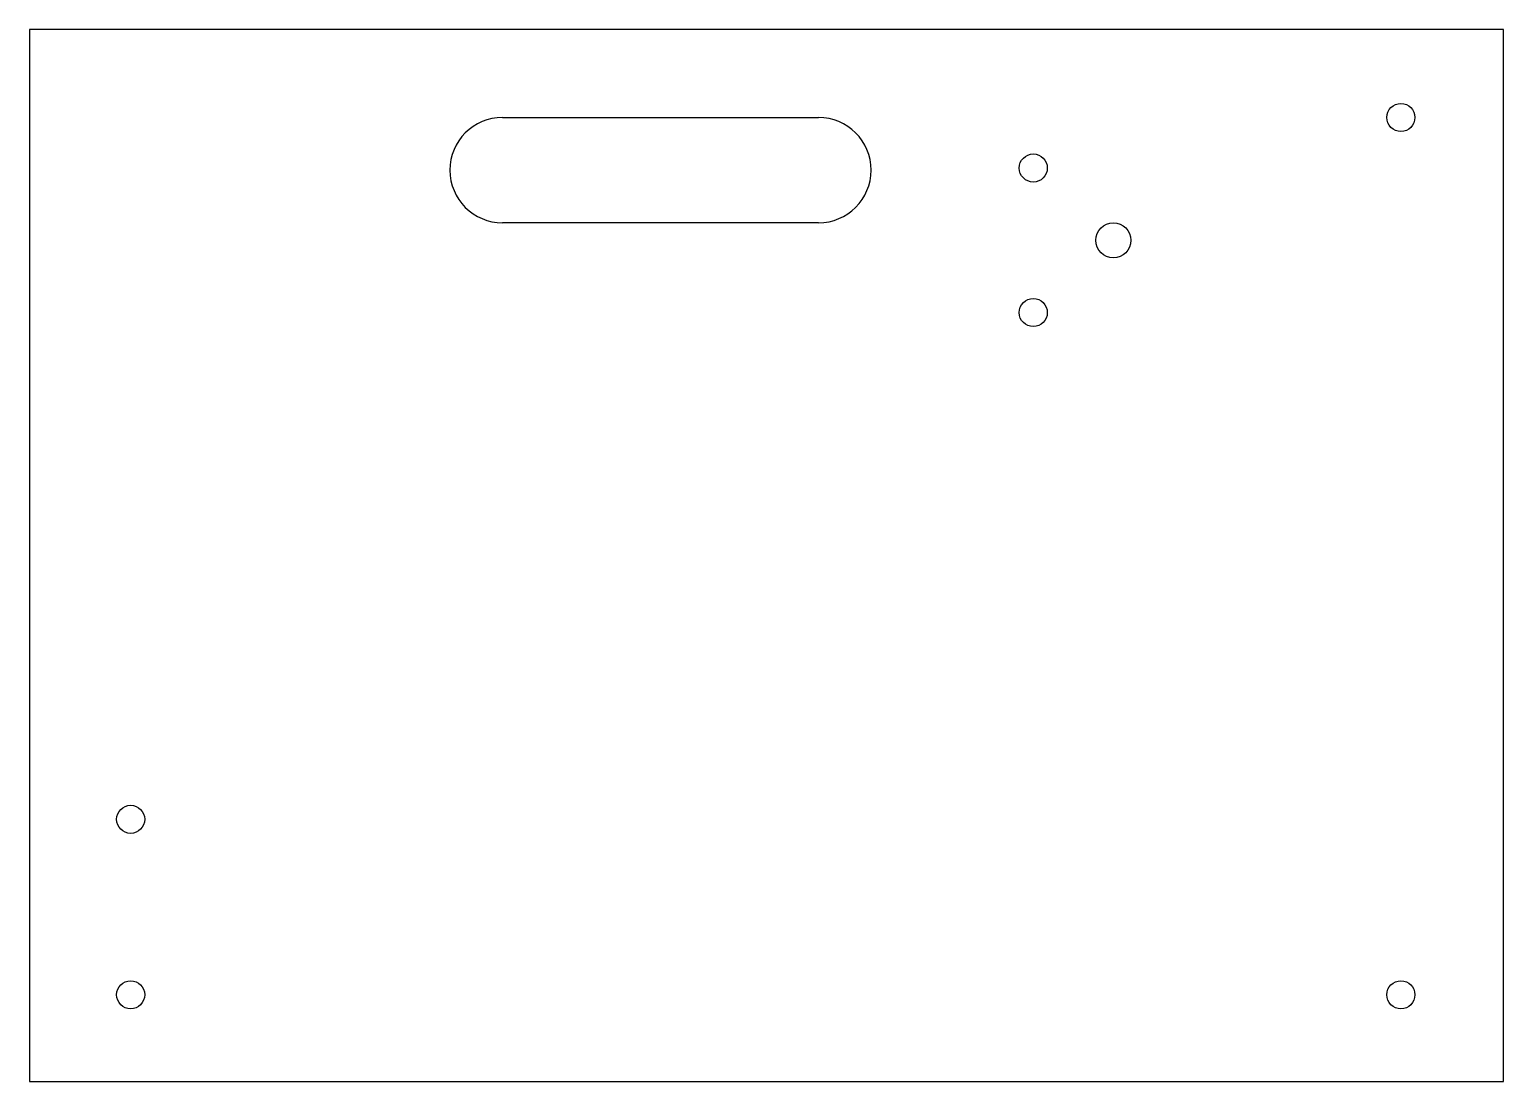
# Model space of a CAD drawing. Extents: x 45 to 466, y -375 to -75.
import ezdxf

# ---------------------------------------------------------------- set-up
doc = ezdxf.new("R2010")
doc.units = 0
doc.layers.add('LAYER_1', color=7, linetype='CONTINUOUS')

msp = doc.modelspace()

# ---------------------------------------------------------------- linework, layer by layer
at = {"layer": 'LAYER_1', "color": 7}
for points in [[(45.48, -75.07), (45.48, -375.07), (465.74, -375.07), (465.74, -75.07), (45.48, -75.07)], [(180.35, -100.16), (270.41, -100.16)], [(270.41, -130.18), (180.35, -130.18)]]:
    msp.add_lwpolyline(points, dxfattribs=at)
for points, knots in [([(436.47, -96.15), (434.26, -96.15), (432.46, -97.95), (432.46, -100.16), (432.46, -102.37), (434.26, -104.16), (436.47, -104.16), (438.68, -104.16), (440.47, -102.37), (440.47, -100.16), (440.47, -97.95), (438.68, -96.15), (436.47, -96.15)], [0, 0, 0, 0, 1, 1, 1, 2, 2, 2, 3, 3, 3, 4, 4, 4, 4]), ([(180.35, -100.16), (172.06, -100.16), (165.34, -106.88), (165.34, -115.17), (165.34, -123.46), (172.06, -130.18), (180.35, -130.18)], [0, 0, 0, 0, 1, 1, 1, 2, 2, 2, 2]), ([(270.41, -130.18), (278.7, -130.18), (285.42, -123.46), (285.42, -115.17), (285.42, -106.88), (278.7, -100.16), (270.41, -100.16)], [0, 0, 0, 0, 1, 1, 1, 2, 2, 2, 2]), ([(331.66, -110.57), (329.45, -110.57), (327.66, -112.37), (327.66, -114.58), (327.66, -116.79), (329.45, -118.58), (331.66, -118.58), (333.87, -118.58), (335.67, -116.79), (335.67, -114.58), (335.67, -112.37), (333.87, -110.57), (331.66, -110.57)], [0, 0, 0, 0, 1, 1, 1, 2, 2, 2, 3, 3, 3, 4, 4, 4, 4]), ([(354.51, -130.18), (351.75, -130.18), (349.51, -132.42), (349.51, -135.18), (349.51, -137.94), (351.75, -140.19), (354.51, -140.19), (357.28, -140.19), (359.52, -137.94), (359.52, -135.18), (359.52, -132.42), (357.28, -130.18), (354.51, -130.18)], [0, 0, 0, 0, 1, 1, 1, 2, 2, 2, 3, 3, 3, 4, 4, 4, 4]), ([(331.66, -151.78), (329.45, -151.78), (327.66, -153.58), (327.66, -155.79), (327.66, -158), (329.45, -159.79), (331.66, -159.79), (333.87, -159.79), (335.67, -158), (335.67, -155.79), (335.67, -153.58), (333.87, -151.78), (331.66, -151.78)], [0, 0, 0, 0, 1, 1, 1, 2, 2, 2, 3, 3, 3, 4, 4, 4, 4]), ([(74.33, -296.29), (72.12, -296.29), (70.33, -298.08), (70.33, -300.29), (70.33, -302.5), (72.12, -304.3), (74.33, -304.3), (76.54, -304.3), (78.33, -302.5), (78.33, -300.29), (78.33, -298.08), (76.54, -296.29), (74.33, -296.29)], [0, 0, 0, 0, 1, 1, 1, 2, 2, 2, 3, 3, 3, 4, 4, 4, 4]), ([(74.33, -346.32), (72.12, -346.32), (70.33, -348.11), (70.33, -350.33), (70.33, -352.54), (72.12, -354.33), (74.33, -354.33), (76.54, -354.33), (78.33, -352.54), (78.33, -350.33), (78.33, -348.11), (76.54, -346.32), (74.33, -346.32)], [0, 0, 0, 0, 1, 1, 1, 2, 2, 2, 3, 3, 3, 4, 4, 4, 4]), ([(436.47, -346.32), (434.26, -346.32), (432.46, -348.11), (432.46, -350.33), (432.46, -352.54), (434.26, -354.33), (436.47, -354.33), (438.68, -354.33), (440.47, -352.54), (440.47, -350.33), (440.47, -348.11), (438.68, -346.32), (436.47, -346.32)], [0, 0, 0, 0, 1, 1, 1, 2, 2, 2, 3, 3, 3, 4, 4, 4, 4])]:
    msp.add_open_spline(points, degree=3, knots=knots, dxfattribs=at)

doc.saveas('drawing.dxf')
